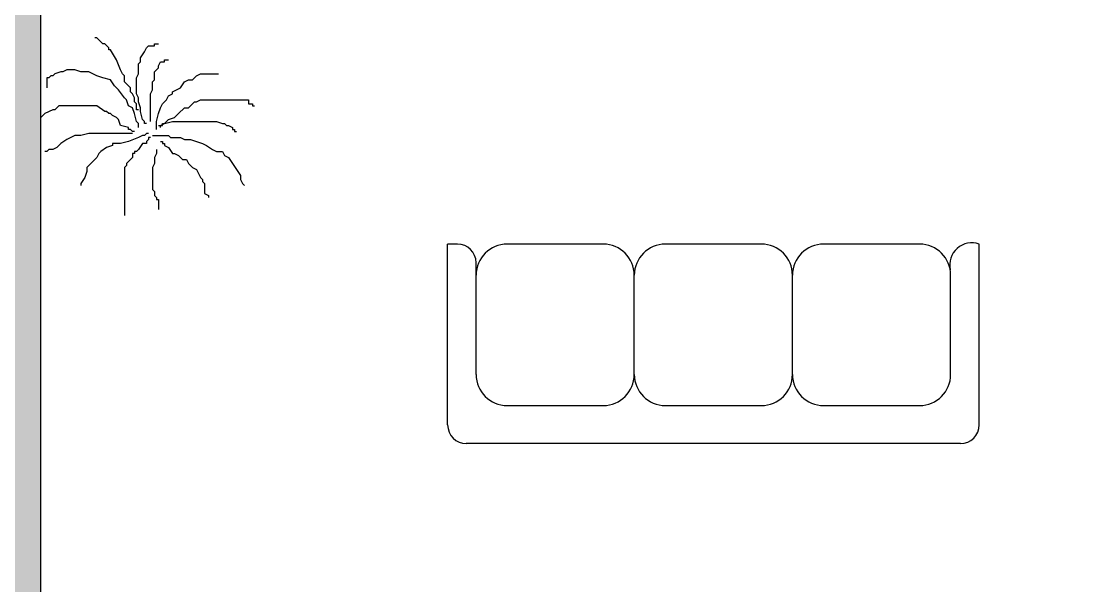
# Model space of a CAD drawing. Header units: millimetres. Extents: x 147955 to 203420, y 211875 to 264111.
# Drawn here: x 153159 to 159359, y 252734 to 256027 of the extents above; entities that cross this region are included whole.
import ezdxf

# ---------------------------------------------------------------- set-up
doc = ezdxf.new("R2010")
doc.units = ezdxf.units.MM
doc.layers.add('FURNITURE', color=7, linetype='Continuous')
doc.layers.add('HATCH', color=7, linetype='Continuous')

# ---------------------------------------------------------------- blocks, each defined once
blk = doc.blocks.new('Three seater')
at = {"layer": 'FURNITURE'}
for p, q in [((0, 0), (737.6, 0)), ((737.6, -40), (737.6, 0)), ((-76.2, -2092.5), (-76.2, -76.2)), ((205.8, -116.2), (610.6, -116.2)), ((610.6, -116.2), (661.4, -116.2)), ((78.8, -243.2), (78.8, -634.6)), ((737.6, -634.6), (737.6, -243.2)), ((205.8, -761.6), (610.6, -761.6)), ((205.8, -761.6), (610.6, -761.6)), ((78.8, -888.6), (78.8, -1280.1)), ((737.6, -1280.1), (737.6, -888.6)), ((205.8, -1407.1), (610.6, -1407.1)), ((205.8, -1407.1), (610.6, -1407.1)), ((78.8, -1534.1), (78.8, -1925.5)), ((737.6, -1925.5), (737.6, -1534.1)), ((205.8, -2052.5), (610.6, -2052.5)), ((0, -2168.7), (737.6, -2168.7))]:
    blk.add_line(p, q, dxfattribs=at)
for centre, radius, start, end in [((0, -76.2), 76.2, 90, 180), ((661.4, -40), 76.2, 270, 0), ((205.8, -243.2), 127, 90, 180), ((610.6, -243.2), 127, 0, 90), ((205.8, -634.6), 127, 180, 270), ((610.6, -634.6), 127, 270, 0), ((205.8, -888.6), 127, 90, 180), ((610.6, -888.6), 127, 0, 90), ((205.8, -1280.1), 127, 180, 270), ((610.6, -1280.1), 127, 270, 0), ((205.8, -1534.1), 127, 90, 180), ((610.6, -1534.1), 127, 0, 90), ((205.8, -1925.5), 127, 180, 270), ((610.6, -1925.5), 127, 270, 0), ((652.3, -2138.8), 90.4, 340.6862, 102.4193), ((0, -2092.5), 76.2, 180, 270)]:
    blk.add_arc(centre, radius, start, end, dxfattribs=at)
blk = doc.blocks.new('Grass')
for p, q in [((-256.2, 488.8), (-267.9, 488.8)), ((-232.9, 465.5), (-256.2, 488.8)), ((-221.3, 453.9), (-232.9, 465.5)), ((-209.6, 453.9), (-221.3, 453.9)), ((-186.3, 430.6), (-209.6, 453.9)), ((34.9, 430.6), (46.6, 442.3)), ((46.6, 442.3), (81.5, 442.3)), ((81.5, 442.3), (81.5, 453.9)), ((81.5, 453.9), (104.8, 453.9)), ((-186.3, 419), (-186.3, 430.6)), ((-174.7, 419), (-186.3, 419)), ((-139.8, 360.8), (-174.7, 419)), ((0, 372.4), (23.3, 407.4)), ((0, 349.2), (0, 372.4)), ((23.3, 407.4), (34.9, 430.6)), ((-116.5, 302.6), (-139.8, 360.8)), ((-11.6, 337.5), (0, 349.2)), ((-11.6, 279.3), (-11.6, 337.5)), ((93.2, 302.6), (104.8, 314.2)), ((104.8, 325.9), (116.5, 349.2)), ((104.8, 314.2), (104.8, 325.9)), ((116.5, 349.2), (139.8, 349.2)), ((139.8, 349.2), (139.8, 360.8)), ((139.8, 360.8), (163.1, 360.8)), ((-535.7, 256), (-547.4, 256)), ((-547.4, 256), (-547.4, 197.9)), ((-524.1, 267.7), (-535.7, 256)), ((-512.4, 267.7), (-524.1, 267.7)), ((-500.8, 279.3), (-512.4, 267.7)), ((-465.9, 291), (-500.8, 279.3)), ((-454.2, 291), (-465.9, 291)), ((-430.9, 302.6), (-454.2, 291)), ((-384.3, 302.6), (-430.9, 302.6)), ((-349.4, 291), (-384.3, 302.6)), ((-302.8, 291), (-349.4, 291)), ((-256.2, 267.7), (-302.8, 291)), ((-221.3, 256), (-256.2, 267.7)), ((-174.7, 244.4), (-221.3, 256)), ((-104.8, 279.3), (-116.5, 302.6)), ((-93.2, 267.7), (-104.8, 279.3)), ((-93.2, 232.8), (-93.2, 267.7)), ((-23.3, 256), (-11.6, 279.3)), ((-23.3, 162.9), (-23.3, 256)), ((81.5, 291), (93.2, 302.6)), ((81.5, 244.4), (81.5, 291)), ((302.8, 244.4), (326.1, 267.7)), ((326.1, 267.7), (349.4, 279.3)), ((349.4, 279.3), (454.2, 279.3)), ((-151.4, 209.5), (-174.7, 244.4)), ((-128.1, 186.2), (-151.4, 209.5)), ((-93.2, 139.7), (-128.1, 186.2)), ((-69.9, 209.5), (-93.2, 232.8)), ((-58.2, 197.9), (-69.9, 209.5)), ((-58.2, 174.6), (-58.2, 197.9)), ((58.2, 162.9), (69.9, 186.2)), ((69.9, 232.8), (81.5, 244.4)), ((69.9, 186.2), (69.9, 232.8)), ((186.3, 174.6), (232.9, 197.9)), ((232.9, 197.9), (256.2, 232.8)), ((256.2, 232.8), (279.5, 244.4)), ((279.5, 244.4), (302.8, 244.4)), ((-81.5, 128), (-93.2, 139.7)), ((-69.9, 93.1), (-81.5, 128)), ((-46.6, 162.9), (-58.2, 174.6)), ((-34.9, 139.7), (-46.6, 162.9)), ((-34.9, 116.4), (-34.9, 139.7)), ((-11.6, 139.7), (-23.3, 162.9)), ((-11.6, 116.4), (-11.6, 139.7)), ((58.2, 0), (58.2, 162.9)), ((128.1, 104.7), (151.4, 128)), ((151.4, 128), (163.1, 151.3)), ((163.1, 151.3), (186.3, 162.9)), ((186.3, 162.9), (186.3, 174.6)), ((326.1, 116.4), (349.4, 128)), ((349.4, 128), (628.9, 128)), ((628.9, 128), (628.9, 104.7)), ((-512.4, 69.8), (-559, 46.6)), ((-500.8, 69.8), (-512.4, 69.8)), ((-477.5, 93.1), (-500.8, 69.8)), ((-256.2, 93.1), (-477.5, 93.1)), ((-209.6, 58.2), (-256.2, 93.1)), ((-46.6, 81.5), (-69.9, 93.1)), ((-34.9, 46.6), (-46.6, 81.5)), ((-23.3, 104.7), (-34.9, 116.4)), ((-23.3, 69.8), (-23.3, 104.7)), ((-11.6, 69.8), (-23.3, 69.8)), ((0, 81.5), (-11.6, 116.4)), ((0, 58.2), (0, 81.5)), ((104.8, 46.6), (116.5, 81.5)), ((116.5, 81.5), (128.1, 104.7)), ((221.3, 46.6), (256.2, 81.5)), ((256.2, 81.5), (279.5, 81.5)), ((279.5, 81.5), (302.8, 104.7)), ((302.8, 104.7), (314.5, 116.4)), ((314.5, 116.4), (326.1, 116.4)), ((628.9, 104.7), (652.2, 104.7)), ((652.2, 104.7), (652.2, 93.1)), ((652.2, 93.1), (663.9, 93.1)), ((-570.7, 34.9), (-582.3, 23.3)), ((-559, 46.6), (-570.7, 34.9)), ((-198, 58.2), (-209.6, 58.2)), ((-186.3, 46.6), (-198, 58.2)), ((-174.7, 46.6), (-186.3, 46.6)), ((-163.1, 34.9), (-174.7, 46.6)), ((-139.8, 23.3), (-163.1, 34.9)), ((-128.1, 11.6), (-139.8, 23.3)), ((-116.5, -23.3), (-128.1, 11.6)), ((-23.3, 0), (-34.9, 46.6)), ((-11.6, -11.6), (-23.3, 0)), ((11.6, 11.6), (0, 58.2)), ((23.3, 0), (11.6, 11.6)), ((23.3, -11.6), (23.3, 0)), ((93.2, 0), (104.8, 46.6)), ((93.2, -46.6), (93.2, 0)), ((139.8, -11.6), (163.1, 11.6)), ((139.8, -11.6), (186.3, 0)), ((163.1, 11.6), (198, 23.3)), ((186.3, 0), (442.6, 0)), ((198, 23.3), (221.3, 46.6)), ((442.6, 0), (477.5, -11.6)), ((-69.9, -34.9), (-116.5, -23.3)), ((-69.9, -46.6), (-69.9, -34.9)), ((-58.2, -46.6), (-69.9, -46.6)), ((-46.6, -58.2), (-58.2, -46.6)), ((-34.9, -58.2), (-46.6, -58.2)), ((-11.6, -34.9), (-11.6, -11.6)), ((34.9, -11.6), (23.3, -11.6)), ((104.8, -23.3), (116.5, -23.3)), ((116.5, -23.3), (139.8, -11.6)), ((116.5, -34.9), (116.5, -23.3)), ((116.5, -23.3), (128.1, -23.3)), ((128.1, -23.3), (128.1, -11.6)), ((128.1, -11.6), (139.8, -11.6)), ((477.5, -11.6), (489.2, -11.6)), ((489.2, -11.6), (500.8, -23.3)), ((500.8, -23.3), (512.4, -23.3)), ((512.4, -23.3), (535.7, -34.9)), ((535.7, -34.9), (535.7, -46.6)), ((535.7, -46.6), (547.4, -46.6)), ((547.4, -46.6), (547.4, -58.2)), ((547.4, -58.2), (559, -58.2)), ((-430.9, -104.7), (-465.9, -128)), ((-407.6, -93.1), (-430.9, -104.7)), ((-384.3, -81.5), (-407.6, -93.1)), ((-349.4, -81.5), (-384.3, -81.5)), ((-302.8, -69.8), (-349.4, -81.5)), ((-46.6, -69.8), (-302.8, -69.8)), ((-69.9, -116.4), (-116.5, -128)), ((-11.6, -93.1), (-69.9, -116.4)), ((11.6, -81.5), (-11.6, -93.1)), ((23.3, -81.5), (11.6, -81.5)), ((34.9, -69.8), (23.3, -81.5)), ((46.6, -69.8), (34.9, -69.8)), ((46.6, -104.7), (34.9, -116.4)), ((34.9, -116.4), (34.9, -128)), ((58.2, -93.1), (46.6, -93.1)), ((46.6, -93.1), (46.6, -104.7)), ((69.9, -81.5), (163.1, -81.5)), ((116.5, -116.4), (128.1, -116.4)), ((128.1, -116.4), (128.1, -128)), ((163.1, -81.5), (174.7, -93.1)), ((174.7, -93.1), (232.9, -93.1)), ((232.9, -93.1), (256.2, -104.7)), ((256.2, -104.7), (291.2, -104.7)), ((291.2, -104.7), (326.1, -116.4)), ((326.1, -116.4), (361, -128)), ((-547.4, -174.6), (-559, -174.6)), ((-535.7, -162.9), (-547.4, -174.6)), ((-512.4, -162.9), (-535.7, -162.9)), ((-489.2, -151.3), (-512.4, -162.9)), ((-465.9, -128), (-489.2, -151.3)), ((-232.9, -174.6), (-244.6, -186.2)), ((-198, -151.3), (-232.9, -174.6)), ((-163.1, -139.7), (-198, -151.3)), ((-116.5, -128), (-163.1, -128)), ((-163.1, -128), (-163.1, -139.7)), ((-23.3, -174.6), (-34.9, -174.6)), ((-34.9, -174.6), (-34.9, -186.2)), ((-11.6, -162.9), (-23.3, -174.6)), ((11.6, -128), (-11.6, -162.9)), ((34.9, -128), (11.6, -128)), ((93.2, -162.9), (93.2, -186.2)), ((128.1, -128), (139.8, -128)), ((139.8, -128), (139.8, -139.7)), ((139.8, -139.7), (163.1, -151.3)), ((163.1, -151.3), (186.3, -186.2)), ((361, -128), (384.3, -139.7)), ((384.3, -139.7), (419.3, -162.9)), ((419.3, -162.9), (442.6, -174.6)), ((442.6, -174.6), (477.5, -174.6)), ((477.5, -174.6), (489.2, -197.9)), ((-279.5, -232.8), (-302.8, -256.1)), ((-256.2, -209.5), (-279.5, -232.8)), ((-244.6, -186.2), (-256.2, -209.5)), ((-46.6, -209.5), (-81.5, -244.4)), ((-81.5, -244.4), (-81.5, -256.1)), ((-34.9, -186.2), (-46.6, -186.2)), ((-46.6, -186.2), (-46.6, -209.5)), ((81.5, -244.4), (69.9, -267.7)), ((93.2, -186.2), (81.5, -209.5)), ((81.5, -209.5), (81.5, -244.4)), ((186.3, -186.2), (198, -186.2)), ((198, -186.2), (221.3, -197.9)), ((221.3, -197.9), (232.9, -209.5)), ((232.9, -209.5), (244.6, -221.1)), ((244.6, -221.1), (267.9, -221.1)), ((267.9, -221.1), (279.5, -244.4)), ((279.5, -244.4), (291.2, -256.1)), ((489.2, -197.9), (512.4, -209.5)), ((512.4, -209.5), (535.7, -244.4)), ((535.7, -244.4), (559, -279.3)), ((-314.5, -291), (-326.1, -325.9)), ((-302.8, -256.1), (-314.5, -267.7)), ((-314.5, -267.7), (-314.5, -291)), ((-81.5, -256.1), (-93.2, -267.7)), ((-93.2, -267.7), (-93.2, -547)), ((69.9, -267.7), (69.9, -395.7)), ((291.2, -256.1), (302.8, -267.7)), ((302.8, -267.7), (326.1, -279.3)), ((326.1, -279.3), (337.8, -302.6)), ((337.8, -302.6), (349.4, -325.9)), ((559, -279.3), (582.3, -314.2)), ((-326.1, -325.9), (-349.4, -360.8)), ((-349.4, -360.8), (-349.4, -372.4)), ((349.4, -325.9), (361, -337.5)), ((361, -337.5), (361, -349.2)), ((361, -349.2), (372.7, -360.8)), ((372.7, -360.8), (372.7, -419)), ((582.3, -314.2), (582.3, -337.5)), ((582.3, -337.5), (594, -360.8)), ((594, -360.8), (605.6, -372.4)), ((69.9, -395.7), (81.5, -407.4)), ((81.5, -407.4), (81.5, -430.6)), ((81.5, -430.6), (93.2, -442.3)), ((372.7, -419), (396, -430.6)), ((396, -430.6), (396, -442.3)), ((93.2, -442.3), (93.2, -453.9)), ((93.2, -453.9), (104.8, -453.9)), ((104.8, -453.9), (104.8, -512.1))]:
    blk.add_line(p, q)

msp = doc.modelspace()

# ---------------------------------------------------------------- hatches: boundary and pattern name
at = {"layer": 'HATCH'}
h = msp.add_hatch(dxfattribs=at)
h.set_pattern_fill('GRAVEL', color=256, scale=70, angle=80)
h.paths.add_polyline_path([(152073.241, 260874.503), (152073.241, 241874.503), (161041.885, 241874.503), (161041.885, 243074.503), (153273.241, 243074.503), (153273.241, 259674.503), (189873.241, 259674.503), (189873.241, 258076.197), (191073.241, 258076.197), (191073.241, 260874.503)])
h.paths.add_polyline_path([(172279.181, 242926.197), (172279.181, 243074.503), (164579.018, 243074.503), (164579.018, 241874.503), (172279.181, 241874.503)], flags=17)

# ---------------------------------------------------------------- linework, layer by layer
msp.add_line((153273.241, 243074.503), (153273.241, 259674.503))

# ---------------------------------------------------------------- block references
msp.add_blockref('Grass', (153855.57, 255441.029))
at = {"xscale": 1.429944921410716, "yscale": 1.429944921410716, "zscale": 1.429944921410716, "rotation": 90}
msp.add_blockref('Three seater', (155647.057, 253672.112), dxfattribs=at)

doc.saveas('drawing.dxf')
